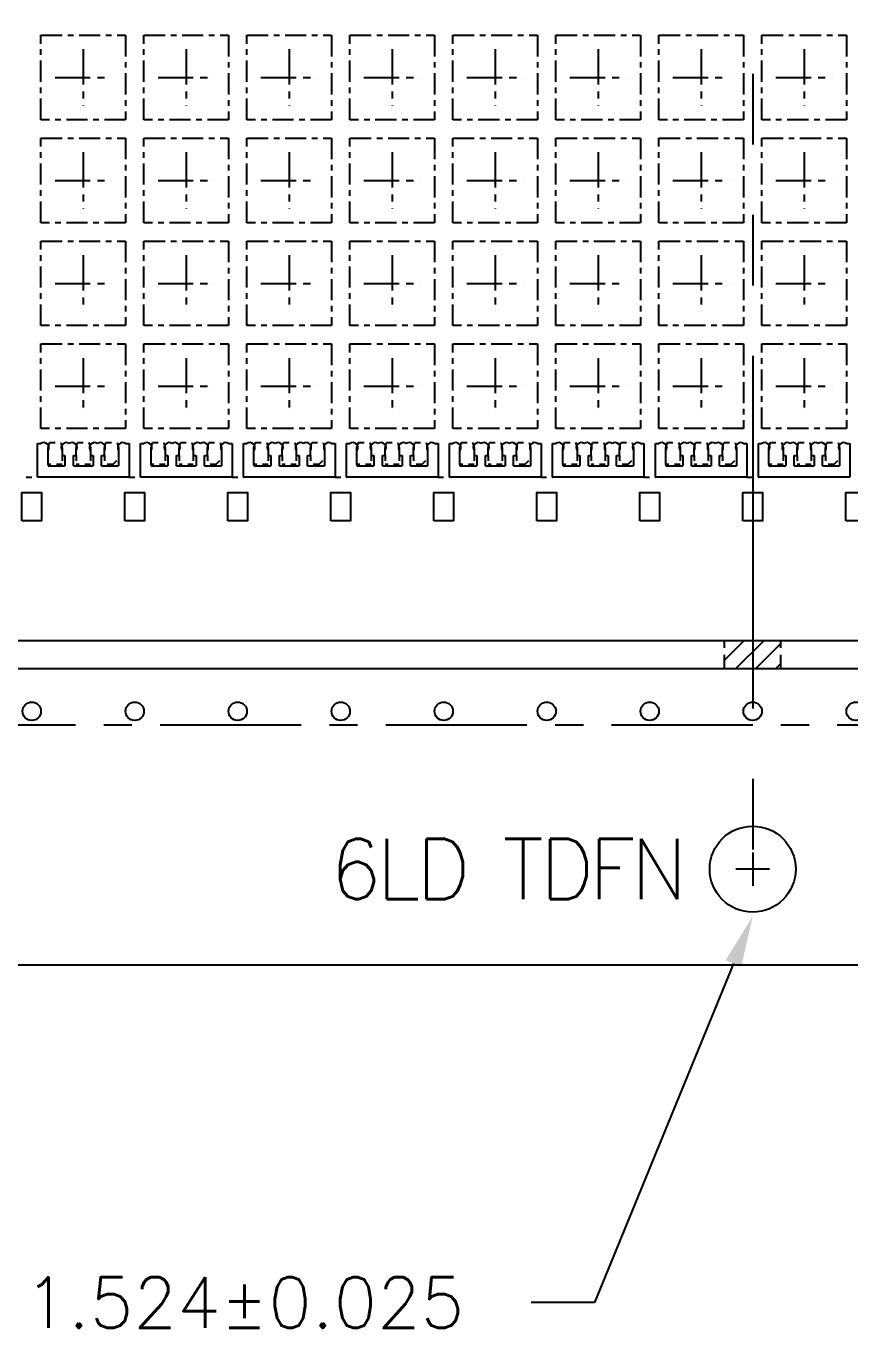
# Model space of a CAD drawing. Extents: x -116 to -15, y -123 to -4.
# Drawn here: x -75.45 to -60.85, y -82.74 to -59.65 of the extents above; entities that cross this region are included whole.
import ezdxf

# ---------------------------------------------------------------- set-up
doc = ezdxf.new("R2010")
doc.units = 0
doc.header["$MEASUREMENT"] = 0
for name, pattern in [('CENTER', [2, 1.25, -0.25, 0.25, -0.25]), ('CENTERX2', [4, 2.5, -0.5, 0.5, -0.5]), ('HIDDEN', [0.375, 0.25, -0.125]), ('PHANTOM2', [1.25, 0.625, -0.125, 0.125, -0.125, 0.125, -0.125])]:
    doc.linetypes.add(name, pattern=pattern)
doc.layers.add('1', color=7, linetype='CONTINUOUS')
doc.layers.add('1D', color=4, linetype='CONTINUOUS')
doc.styles.get("Standard").update_dxf_attribs({"font": 'ROMANS.SHX'})

msp = doc.modelspace()

# ---------------------------------------------------------------- hatches: boundary and pattern name
at = {"layer": '1D', "linetype": 'ByBlock'}
h = msp.add_hatch(dxfattribs=at)
h.set_pattern_fill('ANSI31', color=256, scale=2, style=0)
h.set_pattern_definition([(45, (500.50223, 507.88547), (-0.176776695, 0.176776695), [])])
h.paths.add_polyline_path([(-88.074, -61.88), (-88.574, -61.88), (-88.574, -60.88), (-88.074, -60.88)])
h.paths.add_polyline_path([(-88.074, -29.22), (-88.574, -29.22), (-88.574, -28.22), (-88.074, -28.22)])
h.paths.add_polyline_path([(-88.074, -45.55), (-88.574, -45.55), (-88.574, -44.55), (-88.074, -44.55)])
h.paths.add_polyline_path([(-79.404, -19.55), (-79.404, -19.05), (-78.404, -19.05), (-78.404, -19.55)])
h.paths.add_polyline_path([(-46.744, -19.55), (-46.744, -19.05), (-45.744, -19.05), (-45.744, -19.55)])
h.paths.add_polyline_path([(-63.074, -19.55), (-63.074, -19.05), (-62.074, -19.05), (-62.074, -19.55)])
h.paths.add_polyline_path([(-37.074, -28.22), (-36.574, -28.22), (-36.574, -29.22), (-37.074, -29.22)])
h.paths.add_polyline_path([(-37.074, -60.88), (-36.574, -60.88), (-36.574, -61.88), (-37.074, -61.88)])
h.paths.add_polyline_path([(-37.074, -44.55), (-36.574, -44.55), (-36.574, -45.55), (-37.074, -45.55)])
h.paths.add_polyline_path([(-45.744, -70.55), (-45.744, -71.05), (-46.744, -71.05), (-46.744, -70.55)])
h.paths.add_polyline_path([(-78.404, -70.55), (-78.404, -71.05), (-79.404, -71.05), (-79.404, -70.55)])
h.paths.add_polyline_path([(-62.074, -70.55), (-62.074, -71.05), (-63.074, -71.05), (-63.074, -70.55)])

# ---------------------------------------------------------------- linework, layer by layer
at = {"layer": '1', "linetype": 'ByBlock'}
for p, q in [((-75.247, -67.648), (-75.247, -67.052)), ((-75.247, -67.052), (-75.186, -67.052)), ((-73.686, -67.052), (-73.625, -67.052)), ((-73.625, -67.052), (-73.625, -67.648)), ((-73.422, -67.648), (-73.422, -67.052)), ((-73.422, -67.052), (-73.361, -67.052)), ((-71.861, -67.052), (-71.8, -67.052)), ((-71.8, -67.052), (-71.8, -67.648)), ((-71.597, -67.648), (-71.597, -67.052)), ((-71.597, -67.052), (-71.536, -67.052)), ((-70.036, -67.052), (-69.975, -67.052)), ((-69.975, -67.052), (-69.975, -67.648)), ((-69.772, -67.648), (-69.772, -67.052)), ((-69.772, -67.052), (-69.711, -67.052)), ((-68.211, -67.052), (-68.15, -67.052)), ((-68.15, -67.052), (-68.15, -67.648)), ((-67.947, -67.648), (-67.947, -67.052)), ((-67.947, -67.052), (-67.886, -67.052)), ((-66.386, -67.052), (-66.325, -67.052)), ((-66.325, -67.052), (-66.325, -67.648)), ((-66.122, -67.648), (-66.122, -67.052)), ((-66.122, -67.052), (-66.061, -67.052)), ((-64.561, -67.052), (-64.5, -67.052)), ((-64.5, -67.052), (-64.5, -67.648)), ((-64.297, -67.648), (-64.297, -67.052)), ((-64.297, -67.052), (-64.236, -67.052)), ((-62.736, -67.052), (-62.675, -67.052)), ((-62.675, -67.052), (-62.675, -67.648)), ((-62.472, -67.648), (-62.472, -67.052)), ((-62.472, -67.052), (-62.411, -67.052)), ((-60.911, -67.052), (-60.85, -67.052)), ((-60.85, -67.052), (-60.85, -67.648)), ((-73.625, -67.648), (-75.247, -67.648)), ((-71.8, -67.648), (-73.422, -67.648)), ((-69.975, -67.648), (-71.597, -67.648)), ((-68.15, -67.648), (-69.772, -67.648)), ((-66.325, -67.648), (-67.947, -67.648)), ((-64.5, -67.648), (-66.122, -67.648)), ((-62.675, -67.648), (-64.297, -67.648)), ((-60.85, -67.648), (-62.472, -67.648))]:
    msp.add_line(p, q, dxfattribs=at)
at = {"layer": '1'}
for p, q in [((-75.061, -67.423), (-75.061, -67.128)), ((-74.811, -67.128), (-74.811, -67.263)), ((-74.561, -67.263), (-74.561, -67.128)), ((-74.311, -67.128), (-74.311, -67.263)), ((-74.061, -67.263), (-74.061, -67.128)), ((-73.811, -67.128), (-73.811, -67.448)), ((-73.236, -67.423), (-73.236, -67.128)), ((-72.986, -67.128), (-72.986, -67.263)), ((-72.736, -67.263), (-72.736, -67.128)), ((-72.486, -67.128), (-72.486, -67.263)), ((-72.236, -67.263), (-72.236, -67.128)), ((-71.986, -67.128), (-71.986, -67.448)), ((-71.411, -67.423), (-71.411, -67.128)), ((-71.161, -67.128), (-71.161, -67.263)), ((-70.911, -67.263), (-70.911, -67.128)), ((-70.661, -67.128), (-70.661, -67.263)), ((-70.411, -67.263), (-70.411, -67.128)), ((-70.161, -67.128), (-70.161, -67.448)), ((-69.586, -67.423), (-69.586, -67.128)), ((-69.336, -67.128), (-69.336, -67.263)), ((-69.086, -67.263), (-69.086, -67.128)), ((-68.836, -67.128), (-68.836, -67.263)), ((-68.586, -67.263), (-68.586, -67.128)), ((-68.336, -67.128), (-68.336, -67.448)), ((-67.761, -67.423), (-67.761, -67.128)), ((-67.511, -67.128), (-67.511, -67.263)), ((-67.261, -67.263), (-67.261, -67.128)), ((-67.011, -67.128), (-67.011, -67.263)), ((-66.761, -67.263), (-66.761, -67.128)), ((-66.511, -67.128), (-66.511, -67.448)), ((-65.936, -67.423), (-65.936, -67.128)), ((-65.686, -67.128), (-65.686, -67.263)), ((-65.436, -67.263), (-65.436, -67.128)), ((-65.186, -67.128), (-65.186, -67.263)), ((-64.936, -67.263), (-64.936, -67.128)), ((-64.686, -67.128), (-64.686, -67.448)), ((-64.111, -67.423), (-64.111, -67.128)), ((-63.861, -67.128), (-63.861, -67.263)), ((-63.611, -67.263), (-63.611, -67.128)), ((-63.361, -67.128), (-63.361, -67.263)), ((-63.111, -67.263), (-63.111, -67.128)), ((-62.861, -67.128), (-62.861, -67.448)), ((-62.286, -67.423), (-62.286, -67.128)), ((-62.036, -67.128), (-62.036, -67.263)), ((-61.786, -67.263), (-61.786, -67.128)), ((-61.536, -67.128), (-61.536, -67.263)), ((-61.286, -67.263), (-61.286, -67.128)), ((-61.036, -67.128), (-61.036, -67.448)), ((-74.811, -67.263), (-74.761, -67.263)), ((-74.611, -67.263), (-74.561, -67.263)), ((-74.311, -67.263), (-74.261, -67.263)), ((-74.111, -67.263), (-74.061, -67.263)), ((-73.811, -67.323), (-73.811, -67.448)), ((-72.986, -67.263), (-72.936, -67.263)), ((-72.786, -67.263), (-72.736, -67.263)), ((-72.486, -67.263), (-72.436, -67.263)), ((-72.286, -67.263), (-72.236, -67.263)), ((-71.986, -67.323), (-71.986, -67.448)), ((-71.161, -67.263), (-71.111, -67.263)), ((-70.961, -67.263), (-70.911, -67.263)), ((-70.661, -67.263), (-70.611, -67.263)), ((-70.461, -67.263), (-70.411, -67.263)), ((-70.161, -67.323), (-70.161, -67.448)), ((-69.336, -67.263), (-69.286, -67.263)), ((-69.136, -67.263), (-69.086, -67.263)), ((-68.836, -67.263), (-68.786, -67.263)), ((-68.636, -67.263), (-68.586, -67.263)), ((-68.336, -67.323), (-68.336, -67.448)), ((-67.511, -67.263), (-67.461, -67.263)), ((-67.311, -67.263), (-67.261, -67.263)), ((-67.011, -67.263), (-66.961, -67.263)), ((-66.811, -67.263), (-66.761, -67.263)), ((-66.511, -67.323), (-66.511, -67.448)), ((-65.686, -67.263), (-65.636, -67.263)), ((-65.486, -67.263), (-65.436, -67.263)), ((-65.186, -67.263), (-65.136, -67.263)), ((-64.986, -67.263), (-64.936, -67.263)), ((-64.686, -67.323), (-64.686, -67.448)), ((-63.861, -67.263), (-63.811, -67.263)), ((-63.661, -67.263), (-63.611, -67.263)), ((-63.361, -67.263), (-63.311, -67.263)), ((-63.161, -67.263), (-63.111, -67.263)), ((-62.861, -67.323), (-62.861, -67.448)), ((-62.036, -67.263), (-61.986, -67.263)), ((-61.836, -67.263), (-61.786, -67.263)), ((-61.536, -67.263), (-61.486, -67.263)), ((-61.336, -67.263), (-61.286, -67.263)), ((-61.036, -67.323), (-61.036, -67.448)), ((-75.061, -67.423), (-75.061, -67.448)), ((-75.061, -67.448), (-74.761, -67.448)), ((-74.611, -67.448), (-74.261, -67.448)), ((-74.111, -67.448), (-73.811, -67.448)), ((-73.236, -67.423), (-73.236, -67.448)), ((-73.236, -67.448), (-72.936, -67.448)), ((-72.786, -67.448), (-72.436, -67.448)), ((-72.286, -67.448), (-71.986, -67.448)), ((-71.411, -67.423), (-71.411, -67.448)), ((-71.411, -67.448), (-71.111, -67.448)), ((-70.961, -67.448), (-70.611, -67.448)), ((-70.461, -67.448), (-70.161, -67.448)), ((-69.586, -67.423), (-69.586, -67.448)), ((-69.586, -67.448), (-69.286, -67.448)), ((-69.136, -67.448), (-68.786, -67.448)), ((-68.636, -67.448), (-68.336, -67.448)), ((-67.761, -67.423), (-67.761, -67.448)), ((-67.761, -67.448), (-67.461, -67.448)), ((-67.311, -67.448), (-66.961, -67.448)), ((-66.811, -67.448), (-66.511, -67.448)), ((-65.936, -67.423), (-65.936, -67.448)), ((-65.936, -67.448), (-65.636, -67.448)), ((-65.486, -67.448), (-65.136, -67.448)), ((-64.986, -67.448), (-64.686, -67.448)), ((-64.111, -67.423), (-64.111, -67.448)), ((-64.111, -67.448), (-63.811, -67.448)), ((-63.661, -67.448), (-63.311, -67.448)), ((-63.161, -67.448), (-62.861, -67.448)), ((-62.286, -67.423), (-62.286, -67.448)), ((-62.286, -67.448), (-61.986, -67.448)), ((-61.836, -67.448), (-61.486, -67.448)), ((-61.336, -67.448), (-61.036, -67.448))]:
    msp.add_line(p, q, dxfattribs=at)
at = {"layer": '1', "linetype": 'ByBlock'}
msp.add_lwpolyline([(-91.074, -76.3), (-36.174, -76.3), (-34.074, -75.088), (-34.074, -64.55), (-35.074, -64.55), (-35.074, -58.55), (-34.074, -58.55), (-34.074, -54.05), (-35.074, -54.05), (-35.074, -48.05), (-34.074, -48.05), (-34.074, -42.05), (-35.074, -42.05), (-35.074, -36.05), (-34.074, -36.05), (-34.074, -31.55), (-35.074, -31.55), (-35.074, -25.55), (-34.074, -25.55), (-34.074, -15.013), (-36.174, -13.8), (-91.074, -13.8)], dxfattribs=at)
for points in [[(-36.574, -71.05), (-88.574, -71.05), (-88.574, -19.05), (-36.574, -19.05)], [(-37.074, -70.55), (-88.074, -70.55), (-88.074, -19.55), (-37.074, -19.55)], [(-75.524, -68.424), (-75.524, -67.924), (-75.174, -67.924), (-75.174, -68.424)], [(-73.699, -68.424), (-73.699, -67.924), (-73.349, -67.924), (-73.349, -68.424)], [(-71.874, -68.424), (-71.874, -67.924), (-71.524, -67.924), (-71.524, -68.424)], [(-70.049, -68.424), (-70.049, -67.924), (-69.699, -67.924), (-69.699, -68.424)], [(-68.224, -68.424), (-68.224, -67.924), (-67.874, -67.924), (-67.874, -68.424)], [(-66.399, -68.424), (-66.399, -67.924), (-66.049, -67.924), (-66.049, -68.424)], [(-64.574, -68.424), (-64.574, -67.924), (-64.224, -67.924), (-64.224, -68.424)], [(-62.749, -68.424), (-62.749, -67.924), (-62.399, -67.924), (-62.399, -68.424)], [(-60.924, -68.424), (-60.924, -67.924), (-60.574, -67.924), (-60.574, -68.424)]]:
    msp.add_lwpolyline(points, close=True, dxfattribs=at)
at = {"layer": '1'}
for points in [[(-74.761, -67.263), (-74.761, -67.448)], [(-74.611, -67.448), (-74.611, -67.263)], [(-74.261, -67.263), (-74.261, -67.448)], [(-74.111, -67.448), (-74.111, -67.263)], [(-72.936, -67.263), (-72.936, -67.448)], [(-72.786, -67.448), (-72.786, -67.263)], [(-72.436, -67.263), (-72.436, -67.448)], [(-72.286, -67.448), (-72.286, -67.263)], [(-71.111, -67.263), (-71.111, -67.448)], [(-70.961, -67.448), (-70.961, -67.263)], [(-70.611, -67.263), (-70.611, -67.448)], [(-70.461, -67.448), (-70.461, -67.263)], [(-69.286, -67.263), (-69.286, -67.448)], [(-69.136, -67.448), (-69.136, -67.263)], [(-68.786, -67.263), (-68.786, -67.448)], [(-68.636, -67.448), (-68.636, -67.263)], [(-67.461, -67.263), (-67.461, -67.448)], [(-67.311, -67.448), (-67.311, -67.263)], [(-66.961, -67.263), (-66.961, -67.448)], [(-66.811, -67.448), (-66.811, -67.263)], [(-65.636, -67.263), (-65.636, -67.448)], [(-65.486, -67.448), (-65.486, -67.263)], [(-65.136, -67.263), (-65.136, -67.448)], [(-64.986, -67.448), (-64.986, -67.263)], [(-63.811, -67.263), (-63.811, -67.448)], [(-63.661, -67.448), (-63.661, -67.263)], [(-63.311, -67.263), (-63.311, -67.448)], [(-63.161, -67.448), (-63.161, -67.263)], [(-61.986, -67.263), (-61.986, -67.448)], [(-61.836, -67.448), (-61.836, -67.263)], [(-61.486, -67.263), (-61.486, -67.448)], [(-61.336, -67.448), (-61.336, -67.263)]]:
    msp.add_lwpolyline(points, dxfattribs=at)
for centre, radius in [((-75.349, -71.8), 0.163), ((-73.524, -71.8), 0.163), ((-71.699, -71.8), 0.163), ((-69.874, -71.8), 0.163), ((-68.049, -71.8), 0.163), ((-66.224, -71.8), 0.163), ((-64.399, -71.8), 0.163), ((-62.574, -71.8), 0.163), ((-60.749, -71.8), 0.163), ((-62.574, -74.6), 0.762)]:
    msp.add_circle(centre, radius, dxfattribs=at)
for centre, start, end in [((-75.136, -67.127), 326.4668, 123.5996), ((-74.736, -67.127), 56.4004, 213.5332), ((-74.636, -67.127), 326.4668, 123.5996), ((-74.236, -67.127), 56.4004, 213.5332), ((-74.136, -67.127), 326.4668, 123.5996), ((-73.736, -67.127), 56.4004, 213.5332), ((-73.311, -67.127), 326.4668, 123.5996), ((-72.911, -67.127), 56.4004, 213.5332), ((-72.811, -67.127), 326.4668, 123.5996), ((-72.411, -67.127), 56.4004, 213.5332), ((-72.311, -67.127), 326.4668, 123.5996), ((-71.911, -67.127), 56.4004, 213.5332), ((-71.486, -67.127), 326.4668, 123.5996), ((-71.086, -67.127), 56.4004, 213.5332), ((-70.986, -67.127), 326.4668, 123.5996), ((-70.586, -67.127), 56.4004, 213.5332), ((-70.486, -67.127), 326.4668, 123.5996), ((-70.086, -67.127), 56.4004, 213.5332), ((-69.661, -67.127), 326.4668, 123.5996), ((-69.261, -67.127), 56.4004, 213.5332), ((-69.161, -67.127), 326.4668, 123.5996), ((-68.761, -67.127), 56.4004, 213.5332), ((-68.661, -67.127), 326.4668, 123.5996), ((-68.261, -67.127), 56.4004, 213.5332), ((-67.836, -67.127), 326.4668, 123.5996), ((-67.436, -67.127), 56.4004, 213.5332), ((-67.336, -67.127), 326.4668, 123.5996), ((-66.936, -67.127), 56.4004, 213.5332), ((-66.836, -67.127), 326.4668, 123.5996), ((-66.436, -67.127), 56.4004, 213.5332), ((-66.011, -67.127), 326.4668, 123.5996), ((-65.611, -67.127), 56.4004, 213.5332), ((-65.511, -67.127), 326.4668, 123.5996), ((-65.111, -67.127), 56.4004, 213.5332), ((-65.011, -67.127), 326.4668, 123.5996), ((-64.611, -67.127), 56.4004, 213.5332), ((-64.186, -67.127), 326.4668, 123.5996), ((-63.786, -67.127), 56.4004, 213.5332), ((-63.686, -67.127), 326.4668, 123.5996), ((-63.286, -67.127), 56.4004, 213.5332), ((-63.186, -67.127), 326.4668, 123.5996), ((-62.786, -67.127), 56.4004, 213.5332), ((-62.361, -67.127), 326.4668, 123.5996), ((-61.961, -67.127), 56.4004, 213.5332), ((-61.861, -67.127), 326.4668, 123.5996), ((-61.461, -67.127), 56.4004, 213.5332), ((-61.361, -67.127), 326.4668, 123.5996), ((-60.961, -67.127), 56.4004, 213.5332)]:
    msp.add_arc(centre, 0.0901, start, end, dxfattribs=at)
at = {"layer": '1D', "linetype": 'PHANTOM2', "ltscale": 10}
msp.add_line((-62.574, -15.5), (-62.574, -74.6), dxfattribs=at)
at = {"layer": '1D', "linetype": 'CENTER', "ltscale": 0.5}
for p, q in [((-74.436, -60.062), (-74.436, -61.064)), ((-72.611, -60.062), (-72.611, -61.064)), ((-70.786, -60.062), (-70.786, -61.064)), ((-68.961, -60.062), (-68.961, -61.064)), ((-67.136, -60.062), (-67.136, -61.064)), ((-65.311, -60.062), (-65.311, -61.064)), ((-63.486, -60.062), (-63.486, -61.064)), ((-61.661, -60.062), (-61.661, -61.064)), ((-74.937, -60.563), (-73.935, -60.563)), ((-73.112, -60.563), (-72.11, -60.563)), ((-71.287, -60.563), (-70.285, -60.563)), ((-69.462, -60.563), (-68.46, -60.563)), ((-67.637, -60.563), (-66.635, -60.563)), ((-65.812, -60.563), (-64.81, -60.563)), ((-63.987, -60.563), (-62.985, -60.563)), ((-62.162, -60.563), (-61.16, -60.563)), ((-74.436, -61.887), (-74.436, -62.889)), ((-72.611, -61.887), (-72.611, -62.889)), ((-70.786, -61.887), (-70.786, -62.889)), ((-68.961, -61.887), (-68.961, -62.889)), ((-67.136, -61.887), (-67.136, -62.889)), ((-65.311, -61.887), (-65.311, -62.889)), ((-63.486, -61.887), (-63.486, -62.889)), ((-61.661, -61.887), (-61.661, -62.889)), ((-74.937, -62.388), (-73.935, -62.388)), ((-73.112, -62.388), (-72.11, -62.388)), ((-71.287, -62.388), (-70.285, -62.388)), ((-69.462, -62.388), (-68.46, -62.388)), ((-67.637, -62.388), (-66.635, -62.388)), ((-65.812, -62.388), (-64.81, -62.388)), ((-63.987, -62.388), (-62.985, -62.388)), ((-62.162, -62.388), (-61.16, -62.388)), ((-74.436, -63.712), (-74.436, -64.714)), ((-72.611, -63.712), (-72.611, -64.714)), ((-70.786, -63.712), (-70.786, -64.714)), ((-68.961, -63.712), (-68.961, -64.714)), ((-67.136, -63.712), (-67.136, -64.714)), ((-65.311, -63.712), (-65.311, -64.714)), ((-63.486, -63.712), (-63.486, -64.714)), ((-61.661, -63.712), (-61.661, -64.714)), ((-74.937, -64.213), (-73.935, -64.213)), ((-73.112, -64.213), (-72.11, -64.213)), ((-71.287, -64.213), (-70.285, -64.213)), ((-69.462, -64.213), (-68.46, -64.213)), ((-67.637, -64.213), (-66.635, -64.213)), ((-65.812, -64.213), (-64.81, -64.213)), ((-63.987, -64.213), (-62.985, -64.213)), ((-62.162, -64.213), (-61.16, -64.213)), ((-74.436, -65.537), (-74.436, -66.539)), ((-72.611, -65.537), (-72.611, -66.539)), ((-70.786, -65.537), (-70.786, -66.539)), ((-68.961, -65.537), (-68.961, -66.539)), ((-67.136, -65.537), (-67.136, -66.539)), ((-65.311, -65.537), (-65.311, -66.539)), ((-63.486, -65.537), (-63.486, -66.539)), ((-61.661, -65.537), (-61.661, -66.539)), ((-74.937, -66.038), (-73.935, -66.038)), ((-73.112, -66.038), (-72.11, -66.038)), ((-71.287, -66.038), (-70.285, -66.038)), ((-69.462, -66.038), (-68.46, -66.038)), ((-67.637, -66.038), (-66.635, -66.038)), ((-65.812, -66.038), (-64.81, -66.038)), ((-63.987, -66.038), (-62.985, -66.038)), ((-62.162, -66.038), (-61.16, -66.038))]:
    msp.add_line(p, q, dxfattribs=at)
at = {"layer": '1D', "linetype": 'HIDDEN', "ltscale": 0.3}
for p, q in [((-75.061, -67.128), (-75.036, -67.037)), ((-75.036, -67.037), (-74.836, -67.037)), ((-74.836, -67.037), (-74.811, -67.128)), ((-74.561, -67.128), (-74.536, -67.037)), ((-74.536, -67.037), (-74.336, -67.037)), ((-74.336, -67.037), (-74.311, -67.128)), ((-74.061, -67.128), (-74.036, -67.037)), ((-74.036, -67.037), (-73.836, -67.037)), ((-73.836, -67.037), (-73.811, -67.128)), ((-73.236, -67.128), (-73.211, -67.037)), ((-73.211, -67.037), (-73.011, -67.037)), ((-73.011, -67.037), (-72.986, -67.128)), ((-72.736, -67.128), (-72.711, -67.037)), ((-72.711, -67.037), (-72.511, -67.037)), ((-72.511, -67.037), (-72.486, -67.128)), ((-72.236, -67.128), (-72.211, -67.037)), ((-72.211, -67.037), (-72.011, -67.037)), ((-72.011, -67.037), (-71.986, -67.128)), ((-71.411, -67.128), (-71.386, -67.037)), ((-71.386, -67.037), (-71.186, -67.037)), ((-71.186, -67.037), (-71.161, -67.128)), ((-70.911, -67.128), (-70.886, -67.037)), ((-70.886, -67.037), (-70.686, -67.037)), ((-70.686, -67.037), (-70.661, -67.128)), ((-70.411, -67.128), (-70.386, -67.037)), ((-70.386, -67.037), (-70.186, -67.037)), ((-70.186, -67.037), (-70.161, -67.128)), ((-69.586, -67.128), (-69.561, -67.037)), ((-69.561, -67.037), (-69.361, -67.037)), ((-69.361, -67.037), (-69.336, -67.128)), ((-69.086, -67.128), (-69.061, -67.037)), ((-69.061, -67.037), (-68.861, -67.037)), ((-68.861, -67.037), (-68.836, -67.128)), ((-68.586, -67.128), (-68.561, -67.037)), ((-68.561, -67.037), (-68.361, -67.037)), ((-68.361, -67.037), (-68.336, -67.128)), ((-67.761, -67.128), (-67.736, -67.037)), ((-67.736, -67.037), (-67.536, -67.037)), ((-67.536, -67.037), (-67.511, -67.128)), ((-67.261, -67.128), (-67.236, -67.037)), ((-67.236, -67.037), (-67.036, -67.037)), ((-67.036, -67.037), (-67.011, -67.128)), ((-66.761, -67.128), (-66.736, -67.037)), ((-66.736, -67.037), (-66.536, -67.037)), ((-66.536, -67.037), (-66.511, -67.128)), ((-65.936, -67.128), (-65.911, -67.037)), ((-65.911, -67.037), (-65.711, -67.037)), ((-65.711, -67.037), (-65.686, -67.128)), ((-65.436, -67.128), (-65.411, -67.037)), ((-65.411, -67.037), (-65.211, -67.037)), ((-65.211, -67.037), (-65.186, -67.128)), ((-64.936, -67.128), (-64.911, -67.037)), ((-64.911, -67.037), (-64.711, -67.037)), ((-64.711, -67.037), (-64.686, -67.128)), ((-64.111, -67.128), (-64.086, -67.037)), ((-64.086, -67.037), (-63.886, -67.037)), ((-63.886, -67.037), (-63.861, -67.128)), ((-63.611, -67.128), (-63.586, -67.037)), ((-63.586, -67.037), (-63.386, -67.037)), ((-63.386, -67.037), (-63.361, -67.128)), ((-63.111, -67.128), (-63.086, -67.037)), ((-63.086, -67.037), (-62.886, -67.037)), ((-62.886, -67.037), (-62.861, -67.128)), ((-62.286, -67.128), (-62.261, -67.037)), ((-62.261, -67.037), (-62.061, -67.037)), ((-62.061, -67.037), (-62.036, -67.128)), ((-61.786, -67.128), (-61.761, -67.037)), ((-61.761, -67.037), (-61.561, -67.037)), ((-61.561, -67.037), (-61.536, -67.128)), ((-61.286, -67.128), (-61.261, -67.037)), ((-61.261, -67.037), (-61.061, -67.037)), ((-61.061, -67.037), (-61.036, -67.128)), ((-74.811, -67.263), (-74.811, -67.423)), ((-74.561, -67.263), (-74.561, -67.423)), ((-74.311, -67.263), (-74.311, -67.423)), ((-74.061, -67.263), (-74.061, -67.423)), ((-73.911, -67.423), (-73.811, -67.323)), ((-72.986, -67.263), (-72.986, -67.423)), ((-72.736, -67.263), (-72.736, -67.423)), ((-72.486, -67.263), (-72.486, -67.423)), ((-72.236, -67.263), (-72.236, -67.423)), ((-72.086, -67.423), (-71.986, -67.323)), ((-71.161, -67.263), (-71.161, -67.423)), ((-70.911, -67.263), (-70.911, -67.423)), ((-70.661, -67.263), (-70.661, -67.423)), ((-70.411, -67.263), (-70.411, -67.423)), ((-70.261, -67.423), (-70.161, -67.323)), ((-69.336, -67.263), (-69.336, -67.423)), ((-69.086, -67.263), (-69.086, -67.423)), ((-68.836, -67.263), (-68.836, -67.423)), ((-68.586, -67.263), (-68.586, -67.423)), ((-68.436, -67.423), (-68.336, -67.323)), ((-67.511, -67.263), (-67.511, -67.423)), ((-67.261, -67.263), (-67.261, -67.423)), ((-67.011, -67.263), (-67.011, -67.423)), ((-66.761, -67.263), (-66.761, -67.423)), ((-66.611, -67.423), (-66.511, -67.323)), ((-65.686, -67.263), (-65.686, -67.423)), ((-65.436, -67.263), (-65.436, -67.423)), ((-65.186, -67.263), (-65.186, -67.423)), ((-64.936, -67.263), (-64.936, -67.423)), ((-64.786, -67.423), (-64.686, -67.323)), ((-63.861, -67.263), (-63.861, -67.423)), ((-63.611, -67.263), (-63.611, -67.423)), ((-63.361, -67.263), (-63.361, -67.423)), ((-63.111, -67.263), (-63.111, -67.423)), ((-62.961, -67.423), (-62.861, -67.323)), ((-62.036, -67.263), (-62.036, -67.423)), ((-61.786, -67.263), (-61.786, -67.423)), ((-61.536, -67.263), (-61.536, -67.423)), ((-61.286, -67.263), (-61.286, -67.423)), ((-61.136, -67.423), (-61.036, -67.323)), ((-74.811, -67.423), (-75.061, -67.423)), ((-74.311, -67.423), (-74.561, -67.423)), ((-73.911, -67.423), (-74.061, -67.423)), ((-72.986, -67.423), (-73.236, -67.423)), ((-72.486, -67.423), (-72.736, -67.423)), ((-72.086, -67.423), (-72.236, -67.423)), ((-71.161, -67.423), (-71.411, -67.423)), ((-70.661, -67.423), (-70.911, -67.423)), ((-70.261, -67.423), (-70.411, -67.423)), ((-69.336, -67.423), (-69.586, -67.423)), ((-68.836, -67.423), (-69.086, -67.423)), ((-68.436, -67.423), (-68.586, -67.423)), ((-67.511, -67.423), (-67.761, -67.423)), ((-67.011, -67.423), (-67.261, -67.423)), ((-66.611, -67.423), (-66.761, -67.423)), ((-65.686, -67.423), (-65.936, -67.423)), ((-65.186, -67.423), (-65.436, -67.423)), ((-64.786, -67.423), (-64.936, -67.423)), ((-63.861, -67.423), (-64.111, -67.423)), ((-63.361, -67.423), (-63.611, -67.423)), ((-62.961, -67.423), (-63.111, -67.423)), ((-62.036, -67.423), (-62.286, -67.423)), ((-61.536, -67.423), (-61.786, -67.423)), ((-61.136, -67.423), (-61.286, -67.423))]:
    msp.add_line(p, q, dxfattribs=at)
at = {"layer": '1D', "linetype": 'HIDDEN', "ltscale": 0.4}
for p, q in [((-75.45, -67.648), (-75.247, -67.648)), ((-73.625, -67.648), (-73.422, -67.648)), ((-71.8, -67.648), (-71.597, -67.648)), ((-69.975, -67.648), (-69.772, -67.648)), ((-68.15, -67.648), (-67.947, -67.648)), ((-66.325, -67.648), (-66.122, -67.648)), ((-64.5, -67.648), (-64.297, -67.648)), ((-62.675, -67.648), (-62.472, -67.648))]:
    msp.add_line(p, q, dxfattribs=at)
at = {"layer": '1D', "linetype": 'HIDDEN'}
for p, q in [((-63.074, -71.05), (-63.074, -70.55)), ((-62.074, -71.05), (-62.074, -70.55))]:
    msp.add_line(p, q, dxfattribs=at)
at = {"layer": '1D', "color": 2, "linetype": 'CENTERX2'}
msp.add_line((-34.574, -72.05), (-91.074, -72.05), dxfattribs=at)
at = {"layer": '1D', "linetype": 'Continuous'}
for p, q in [((-62.574, -74.304), (-62.574, -74.896)), ((-62.278, -74.6), (-62.87, -74.6))]:
    msp.add_line(p, q, dxfattribs=at)
at = {"layer": '1D'}
for p, q in [((-62.915, -76.272), (-65.375, -82.287)), ((-65.375, -82.287), (-66.502, -82.287))]:
    msp.add_line(p, q, dxfattribs=at)
at = {"layer": '1D', "color": 2, "linetype": 'CENTER', "ltscale": 0.3}
for points in [[(-75.186, -59.813), (-73.686, -59.813), (-73.686, -61.313), (-75.186, -61.313)], [(-73.361, -59.813), (-71.861, -59.813), (-71.861, -61.313), (-73.361, -61.313)], [(-71.536, -59.813), (-70.036, -59.813), (-70.036, -61.313), (-71.536, -61.313)], [(-69.711, -59.813), (-68.211, -59.813), (-68.211, -61.313), (-69.711, -61.313)], [(-67.886, -59.813), (-66.386, -59.813), (-66.386, -61.313), (-67.886, -61.313)], [(-66.061, -59.813), (-64.561, -59.813), (-64.561, -61.313), (-66.061, -61.313)], [(-64.236, -59.813), (-62.736, -59.813), (-62.736, -61.313), (-64.236, -61.313)], [(-62.411, -59.813), (-60.911, -59.813), (-60.911, -61.313), (-62.411, -61.313)], [(-75.186, -61.638), (-73.686, -61.638), (-73.686, -63.138), (-75.186, -63.138)], [(-73.361, -61.638), (-71.861, -61.638), (-71.861, -63.138), (-73.361, -63.138)], [(-71.536, -61.638), (-70.036, -61.638), (-70.036, -63.138), (-71.536, -63.138)], [(-69.711, -61.638), (-68.211, -61.638), (-68.211, -63.138), (-69.711, -63.138)], [(-67.886, -61.638), (-66.386, -61.638), (-66.386, -63.138), (-67.886, -63.138)], [(-66.061, -61.638), (-64.561, -61.638), (-64.561, -63.138), (-66.061, -63.138)], [(-64.236, -61.638), (-62.736, -61.638), (-62.736, -63.138), (-64.236, -63.138)], [(-62.411, -61.638), (-60.911, -61.638), (-60.911, -63.138), (-62.411, -63.138)], [(-75.186, -63.463), (-73.686, -63.463), (-73.686, -64.963), (-75.186, -64.963)], [(-73.361, -63.463), (-71.861, -63.463), (-71.861, -64.963), (-73.361, -64.963)], [(-71.536, -63.463), (-70.036, -63.463), (-70.036, -64.963), (-71.536, -64.963)], [(-69.711, -63.463), (-68.211, -63.463), (-68.211, -64.963), (-69.711, -64.963)], [(-67.886, -63.463), (-66.386, -63.463), (-66.386, -64.963), (-67.886, -64.963)], [(-66.061, -63.463), (-64.561, -63.463), (-64.561, -64.963), (-66.061, -64.963)], [(-64.236, -63.463), (-62.736, -63.463), (-62.736, -64.963), (-64.236, -64.963)], [(-62.411, -63.463), (-60.911, -63.463), (-60.911, -64.963), (-62.411, -64.963)], [(-75.186, -65.288), (-73.686, -65.288), (-73.686, -66.788), (-75.186, -66.788)], [(-73.361, -65.288), (-71.861, -65.288), (-71.861, -66.788), (-73.361, -66.788)], [(-71.536, -65.288), (-70.036, -65.288), (-70.036, -66.788), (-71.536, -66.788)], [(-69.711, -65.288), (-68.211, -65.288), (-68.211, -66.788), (-69.711, -66.788)], [(-67.886, -65.288), (-66.386, -65.288), (-66.386, -66.788), (-67.886, -66.788)], [(-66.061, -65.288), (-64.561, -65.288), (-64.561, -66.788), (-66.061, -66.788)], [(-64.236, -65.288), (-62.736, -65.288), (-62.736, -66.788), (-64.236, -66.788)], [(-62.411, -65.288), (-60.911, -65.288), (-60.911, -66.788), (-62.411, -66.788)]]:
    msp.add_lwpolyline(points, close=True, dxfattribs=at)
at = {"layer": '1D'}
msp.add_solid([(-63.053, -76.215), (-62.574, -75.439), (-62.776, -76.329)], dxfattribs=at)

# ---------------------------------------------------------------- texts
msp.add_text('1.524%%P0.025', height=0.9, rotation=360, dxfattribs=at).set_placement((-75.477, -82.737))
at = {"layer": '1D', "color": 4, "linetype": 'Continuous', "insert": (-55.768, -74.6), "char_height": 1.07143, "attachment_point": 5}
msp.add_mtext('{\\T0.9;6LD TDFN       COL 1.5x1.5      8MILS LF}', dxfattribs=at)

doc.saveas('drawing.dxf')
